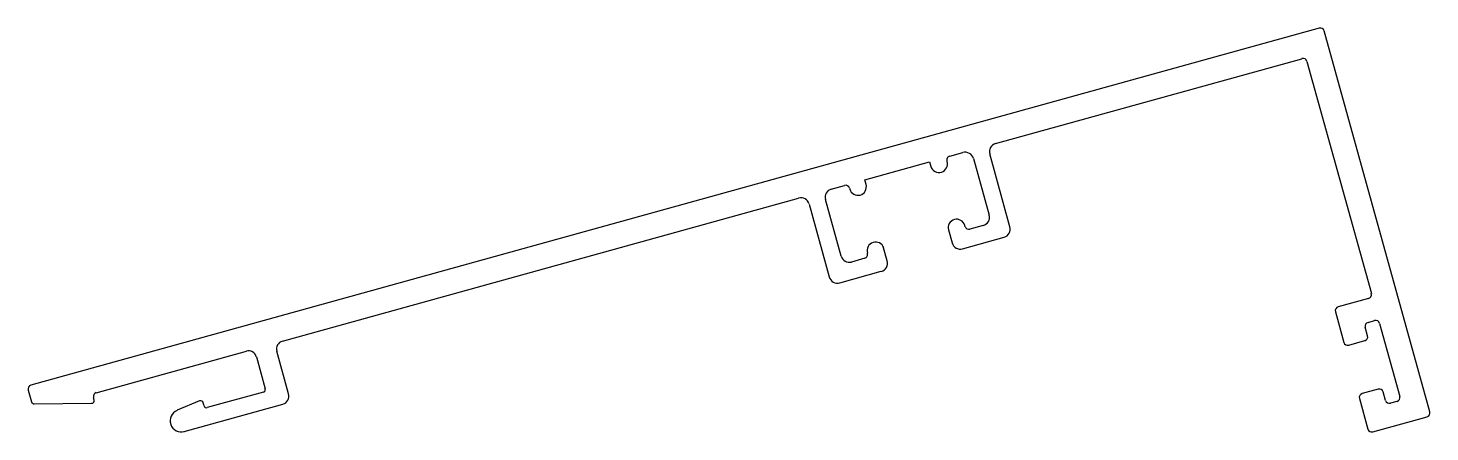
# Model space of a CAD drawing. Extents: x 4 to 136, y 4 to 42.
import ezdxf

# ---------------------------------------------------------------- set-up
doc = ezdxf.new("R2010")
doc.units = 0
doc.layers.get('0').update_dxf_attribs({"linetype": 'CONTINUOUS'})

msp = doc.modelspace()

# ---------------------------------------------------------------- linework, layer by layer
for p, q in [((125.57, 41.72), (3.93, 8)), ((136.01, 5.48), (126.04, 41.46)), ((95.01, 30.82), (123.94, 38.84)), ((124.41, 38.58), (130.49, 16.65)), ((90.68, 29.62), (91.93, 29.97)), ((92.91, 29.41), (94.4, 24.06)), ((96.37, 22.95), (94.46, 29.84)), ((82.65, 27.4), (88.77, 29.09)), ((88.77, 29.09), (88.9, 28.64)), ((79.5, 26.52), (80.75, 26.87)), ((81.21, 26.6), (81.24, 26.52)), ((82.78, 26.95), (82.65, 27.4)), ((27.67, 12.15), (76.41, 25.67)), ((80.42, 20.19), (78.94, 25.54)), ((77.4, 25.11), (79.31, 18.22)), ((90.56, 22.66), (90.9, 21.43)), ((92.12, 23), (92.1, 23.08)), ((93.84, 23.08), (92.59, 22.73)), ((91.88, 20.88), (95.81, 21.97)), ((82.66, 19.98), (81.41, 19.63)), ((84.78, 19.74), (84.44, 20.96)), ((80.29, 17.66), (84.22, 18.75)), ((130.22, 16.18), (127.36, 15.38)), ((127.09, 14.92), (127.89, 12.04)), ((130.14, 12.66), (129.92, 13.46)), ((130.18, 13.93), (130.8, 14.1)), ((131.27, 13.83), (133.18, 6.93)), ((128.36, 11.78), (129.87, 12.2)), ((10.1, 7.28), (24.27, 11.21)), ((25.21, 10.68), (26.05, 7.65)), ((28.26, 7.17), (27.14, 11.22)), ((3.67, 7.53), (3.98, 6.41)), ((9.89, 6.59), (9.83, 6.81)), ((25.88, 7.34), (20.58, 5.87)), ((129.36, 6.73), (130.16, 3.85)), ((131.14, 7.62), (129.63, 7.2)), ((131.83, 6.56), (131.61, 7.35)), ((4.22, 6.23), (9.65, 6.28)), ((19.85, 6.5), (17.72, 5.62)), ((18.41, 3.61), (27.7, 6.19)), ((20.27, 6.04), (20.19, 6.33)), ((132.91, 6.46), (132.3, 6.29)), ((130.63, 3.59), (135.75, 5.01))]:
    msp.add_line(p, q)
for centre, radius, start, end in [((125.67, 41.36), 0.38, 15.4953, 105.4953), ((124.04, 38.48), 0.38, 15.4953, 105.4953), ((95.23, 30.05), 0.8, 105.4953, 195.4953), ((89.66, 28.89), 0.801, 197.7339, 17.5754), ((90.78, 29.26), 0.381, 105.4953, 199.805), ((92.14, 29.2), 0.8, 15.4953, 105.4953), ((79.71, 25.75), 0.8, 105.4953, 195.4953), ((80.85, 26.5), 0.381, 15.4953, 105.4953), ((82.01, 26.73), 0.8, 195.4953, 15.4953), ((76.63, 24.9), 0.8, 15.4953, 105.4953), ((93.63, 23.85), 0.8, 285.4953, 15.4953), ((91.33, 22.87), 0.8, 15.4953, 195.4953), ((92.49, 23.1), 0.381, 195.4953, 285.4953), ((95.6, 22.74), 0.8, 285.4953, 15.4953), ((83.68, 20.72), 0.801, 17.7339, 197.5754), ((91.67, 21.65), 0.8, 195.4953, 285.4953), ((81.2, 20.4), 0.8, 195.4953, 285.4953), ((82.55, 20.35), 0.381, 285.4953, 19.805), ((84.01, 19.52), 0.8, 285.4953, 15.4953), ((80.08, 18.43), 0.8, 195.4953, 285.4953), ((130.12, 16.54), 0.38, 285.4953, 15.4953), ((127.46, 15.02), 0.38, 105.4953, 195.4953), ((130.28, 13.56), 0.38, 105.4953, 195.4953), ((130.9, 13.73), 0.38, 15.4953, 105.4953), ((27.87, 11.42), 0.762, 105.4953, 195.4953), ((128.26, 12.14), 0.38, 195.4953, 285.4953), ((129.77, 12.56), 0.38, 285.4953, 15.4953), ((24.47, 10.48), 0.762, 15.4953, 105.4953), ((4.03, 7.63), 0.381, 105.4953, 195.4953), ((10.2, 6.92), 0.381, 105.4953, 195.4953), ((25.81, 7.58), 0.25, 285.4953, 15.4953), ((27.49, 6.96), 0.8, 285.4953, 15.4953), ((129.73, 6.83), 0.38, 105.4953, 195.4953), ((131.24, 7.25), 0.38, 15.4953, 105.4953), ((132.81, 6.83), 0.38, 285.4953, 15.4953), ((4.22, 6.48), 0.25, 195.4953, 270.4953), ((9.65, 6.53), 0.25, 270.4953, 15.4953), ((18.13, 4.63), 1.06, 112.4953, 285.4953), ((19.95, 6.27), 0.25, 15.4953, 112.4953), ((20.51, 6.11), 0.25, 195.4953, 285.4953), ((132.2, 6.66), 0.38, 195.4953, 285.4953), ((135.64, 5.37), 0.38, 285.4953, 15.4953), ((130.53, 3.96), 0.38, 195.4953, 285.4953)]:
    msp.add_arc(centre, radius, start, end)

doc.saveas('drawing.dxf')
